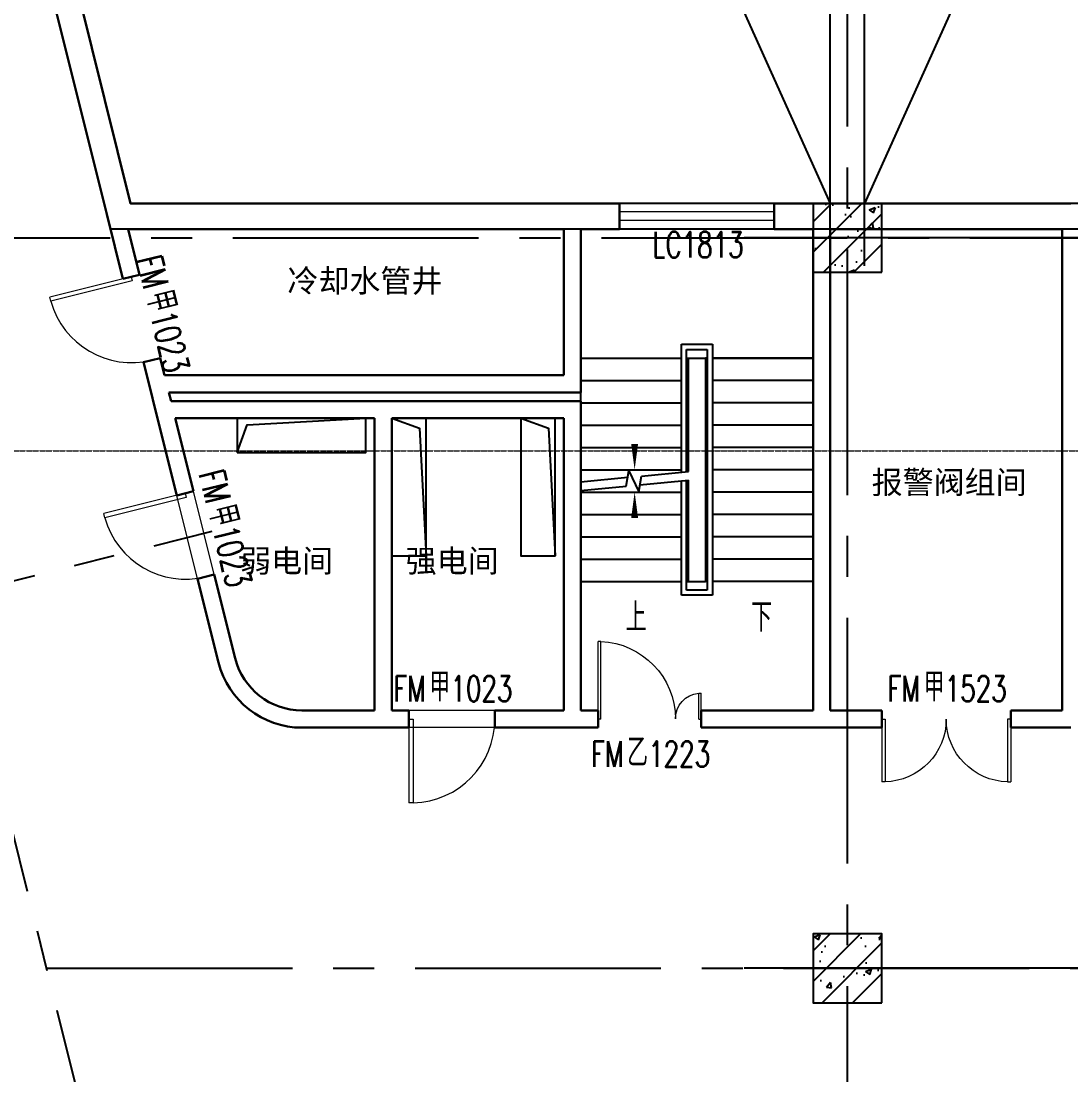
# Model space of a CAD drawing. Extents: x 138868 to 1251000, y -188972 to 132579.
# Drawn here: x 908690 to 920902, y 88438 to 100699 of the extents above; entities that cross this region are included whole.
import ezdxf
from ezdxf.enums import TextEntityAlignment as Align

# ---------------------------------------------------------------- set-up
doc = ezdxf.new("R2010")
doc.units = 0
doc.linetypes.add('CENTER2', pattern=[28.575000000000003, 19.05, -3.175, 3.175, -3.175])
doc.linetypes.add('DASHDOT', pattern=[1, 0.5, -0.25, 0, -0.25])
doc.layers.get('0').update_dxf_attribs({"color": 8})
doc.layers.get('Defpoints').update_dxf_attribs({"color": 8})
for name, color, linetype in [('#幕墙线-平面', 8, 'Continuous'), ('#标注', 8, 'Continuous'), ('#结构边线+内凹外凸边线', 8, 'Continuous'), ('#轴线', 8, 'CENTER2'), ('A-FLOR-UNDR', 8, 'Continuous'), ('A-Hole', 8, 'Continuous'), ('COLUMN', 8, 'Continuous'), ('dim', 8, 'Continuous'), ('DIM_SYMB', 8, 'Continuous'), ('STAIR', 8, 'Continuous'), ('WINDOW_TEXT', 8, 'Continuous'), ('建-填充', 8, 'Continuous'), ('数据中心轮廓线', 8, 'Continuous')]:
    doc.layers.add(name, color=color, linetype=linetype)
for name, color, linetype, lineweight in [('DOOR_FIRE', 8, 'Continuous', 13), ('DOOR_FIRE_TEXT', 8, 'Continuous', 9), ('DOTE', 8, 'DASHDOT', 5), ('PUB_TEXT', 8, 'Continuous', 5), ('WALL', 8, 'Continuous', 30), ('WINDOW', 8, 'Continuous', 13)]:
    doc.layers.add(name, color=color, linetype=linetype, lineweight=lineweight)
doc.styles.add('_TCH_DIM', font='SIMPLEX', dxfattribs={"bigfont": 'GBCBIG'})
doc.styles.add('_TCH_WINDOW', font='SIMPLEX', dxfattribs={"height": 3.5, "bigfont": 'GBCBIG'})
doc.styles.add('JHZX', font='jrs.shx', dxfattribs={"width": 0.6, "bigfont": 'jhz.shx'})
doc.styles.get("Standard").update_dxf_attribs({"font": 'arial.ttf'})
doc.dimstyles.new('JZBZ-300', dxfattribs={"dimscale": 300, "dimtxt": 3, "dimasz": 1.5, "dimexe": 1, "dimexo": 1, "dimgap": 0.5, "dimtad": 1, "dimdec": 0, "dimdsep": 46, "dimtxsty": 'JHZX', "dimblk1": 'ARCHTICK', "dimblk2": 'ARCHTICK', "dimsah": 1, "dimcen": 0, "dimclrd": 1, "dimclre": 1, "dimclrt": 2, "dimadec": 1, "dimazin": 2, "dimtfac": 1, "dimtdec": 0, "dimtix": 1, "dimtmove": 0, "dimatfit": 3, "dimfxl": 1, "dimtolj": 1, "dimlwd": -1, "dimlwe": -1, "dimarcsym": 1})

# ---------------------------------------------------------------- blocks, each defined once
blk = doc.blocks.new('_FZH')
at = {"layer": '建-填充', "ltscale": 300}
h = blk.add_hatch(dxfattribs=at)
h.set_pattern_fill('钢筋混凝土', color=256, scale=0.1249999999999999, angle=-90.00000000000001)
h.set_pattern_definition([(315, (-0.5000000000000284, 0.5), (0.2209708691207961, 0.2209708691207959), []), (320, (-0.5000000000000284, 0.5), (-0.07844016872824407, -0.8965752282509413), [0.09374999999999993, -1.031249999999999]), (265, (-0.5000000000000284, 0.5), (0.9402401671250143, 0.1734391670162496), [0.07499999999999994, -0.8249999999999994]), (10.45139999999998, (-0.5065366750000067, 0.4252853999999786), (0.8617994275761914, -0.7231367271425267), [0.07967523749999997, -0.8764276399999996]), (316.1842, (-0.2500000000000284, 0.5), (-0.2068987679112728, -1.334051310782055), [0.1406249999999999, -1.546874999999999]), (6.635599999999983, (-0.2672416337500465, 0.3888290687499705), (1.217647338625552, -1.168328381935879), [0.1195128599999999, -1.314641249999999]), (261.1841999999999, (-0.2500000000000284, 0.5), (1.217648251156655, -1.168327431417034), [0.1124999999999999, -1.237499999999999]), (291, (-0.3125000000000284, 0.375), (-0.5032736133316734, -0.7461338151480765), [0.09374999999999993, -1.031249999999999]), (236, (-0.3125000000000284, 0.375), (0.9064375563085658, -0.3041441649019772), [0.07499999999999994, -0.8249999999999994]), (341.4514, (-0.3544395075000182, 0.3128222087499921), (0.4031631208874401, -1.050278285726862), [0.07967523749999997, -0.8764276399999996]), (307.5, (-0.5000000000000284, 0.5), (0.4161173172891392, -0.01519981914661343), [0, -0.8149999999999995, 0, -0.8374999999999995, 0, -0.8281249999999994]), (277.5, (-0.5000000000000284, 0.5), (0.49301463985295, -0.3288369218026856), [0, -0.4774999999999997, 0, -0.7962499999999995, 0, -0.3156249999999998]), (237.5, (-0.5000000000000284, 0.7787500000000023), (-0.02819358966797485, -0.6672780452155109), [0, -0.3124999999999999, 0, -0.9749999999999995, 0, -1.293749999999999]), (227.5, (-0.5000000000000284, 0.9037500000000023), (0.1251312279153969, -0.7289827116779823), [0, -0.4062499999999997, 0, -0.6474999999999995, 0, -0.9187499999999994])])
h.paths.add_polyline_path([(-0.5000000000000284, 0.5), (-0.5000000000000284, -0.5), (0.4999999999999716, -0.5), (0.4999999999999716, 0.5)])
at = {"layer": '#结构边线+内凹外凸边线'}
blk.add_lwpolyline([(-0.5000000000000284, -0.5), (0.4999999999999716, -0.5), (0.4999999999999716, 0.5), (-0.5000000000000284, 0.5)], close=True, dxfattribs=at)
blk = doc.blocks.new('Hole-3F')
at = {"layer": 'A-Hole'}
for points in [[(-7100.00008404837, 112799.9996750414), (-5600.00008404837, 112799.9996750414), (-5600.00008404837, 113199.9996750414), (-7100.00008404837, 113199.9996750414)], [(-5300.000084050465, 113199.9996750412), (-5300.000084050465, 111599.9996750412), (-4900.000084050465, 111599.9996750412), (-4900.000084050465, 113199.9996750412)], [(-3800.000084049068, 113199.9996750416), (-3800.000084049068, 111599.9996750416), (-3400.000084049068, 111599.9996750416), (-3400.000084049068, 113199.9996750416)]]:
    blk.add_lwpolyline(points, close=True, dxfattribs=at)
for points in [[(-7100.00008404837, 112799.9996750414), (-6982.50008404837, 113122.9996750414), (-5600.00008404837, 113199.9996750414)], [(-5300.000084050465, 113199.9996750412), (-4977.000084050465, 113082.4996750412), (-4900.000084050465, 111599.9996750412)], [(-3800.000084049068, 113199.9996750416), (-3477.000084049068, 113082.4996750416), (-3400.000084049068, 111599.9996750416)]]:
    blk.add_lwpolyline(points, dxfattribs=at)
blk = doc.blocks.new('$DorLib2D$00000002')
for p, q in [((-0.5, -5.684341886080802e-17), (-0.5000000000000007, 0.4875)), ((-0.4750000000000007, 0.4875), (-0.5000000000000007, 0.4875)), ((-0.475, -2.842170943040401e-17), (-0.4750000000000007, 0.4875)), ((0.475, -2.842170943040401e-17), (0.4750000000000007, 0.4875)), ((0.4750000000000007, 0.4875), (0.5000000000000007, 0.4875)), ((0.5, -5.684341886080802e-17), (0.5000000000000007, 0.4875)), ((-0.5, -5.684341886080802e-17), (-0.475, -2.842170943040401e-17)), ((0.5, -5.684341886080802e-17), (0.475, -2.842170943040401e-17))]:
    blk.add_line(p, q)
for centre, start, end in [((-0.4875, -4.263256414560601e-17), 0, 88.53071641864632), ((0.4875, -4.263256414560601e-17), 91.4692835813537, 180)]:
    blk.add_arc(centre, 0.4875, start, end)
blk = doc.blocks.new('$DorLib2D$00000001')
for p, q in [((0.45, 0.9750000000000001), (0.5000000000000002, 0.9750000000000001)), ((0.45, 0), (0.45, 0.9750000000000001)), ((0.5, 0), (0.5, 0.9750000000000001)), ((0.5, 0), (0.45, 0))]:
    blk.add_line(p, q)
blk.add_arc((0.475, 0), 0.975, 91.4692835813538, 180)
blk = doc.blocks.new('$WINLIB2D$00000001')
for points in [[(-0.4999999999999964, 0.5000000000000142), (-0.4999999999999964, -0.4999999999999858)], [(-0.4999999999999964, 0.5000000000000142), (0.5000000000000036, 0.5000000000000142)], [(0.5000000000000036, -0.4999999999999858), (0.5000000000000036, 0.5000000000000142)], [(0.5000000000000036, 0.1666666666666714), (-0.4999999999999964, 0.1666666666666714)], [(0.5000000000000036, -0.1666666666666572), (-0.4999999999999964, -0.1666666666666572)], [(-0.4999999999999964, -0.4999999999999858), (0.5000000000000036, -0.4999999999999858)]]:
    blk.add_lwpolyline(points)
blk = doc.blocks.new('$DorLib2D$00000225')
for p, q in [((0.4750000000000032, -0.001447885298549778), (0.4750000000000032, 0.7521225008925327)), ((0.4750000000000032, 0.7521225008925327), (0.5000000000000036, 0.7521225008925363)), ((0.5000000000000036, -0.001447885298549778), (0.5000000000000036, 0.7521225008925363)), ((-0.4999999999999982, -3.552713678800501e-15), (-0.5, 0.252035990386009)), ((-0.4750000000000014, 0.252035990386009), (-0.5, 0.252035990386009)), ((-0.4749999999999996, -3.552713678800501e-15), (-0.4750000000000014, 0.252035990386009)), ((-0.4749999999999996, -3.552713678800501e-15), (-0.4999999999999947, -3.552713678800501e-15)), ((0.4750000000000032, -0.001447885298549778), (0.4999999999999929, -0.001447885298549778))]:
    blk.add_line(p, q)
for centre, radius, start, end in [((0.5046168020419071, -0.001920809357812914), 0.7546247204382253, 92.24926861260724, 179.7237749158362), ((-0.5007908120542499, 0.002572563917482285), 0.2507930763238999, 359.7898704778746, 84.09743784757413)]:
    blk.add_arc(centre, radius, start, end)
blk = doc.blocks.new('*U3167')
blk.add_line((20, 4.898587196589413e-16), (0, 0))
blk.add_circle((24, 0), 4)
at = {"style": 'JHZX', "width": 0.75}
blk.add_attdef('AXES', text='', height=4, dxfattribs=at).set_placement((23.99999999999997, 0), align=Align.MIDDLE_CENTER)
blk = doc.blocks.new('_ARCHTICK')
at = {"color": 0, "linetype": 'ByBlock', "const_width": 0.15}
blk.add_lwpolyline([(-0.5, -0.5), (0.5, 0.5)], dxfattribs=at)
blk = doc.blocks.new('*D3321')
at = {"layer": '#标注', "ltscale": 300, "transparency": 16777216}
for p, q in [((856190.8966844945, 99692.36909648811), (854993.744198457, 101943.8854600338)), ((1008530.367629015, 79636.49725693116), (1010269.463448736, 81501.44919732175))]:
    blk.add_line(p, q, dxfattribs=at)
blk.add_arc((918301.9844985469, -17121.59754685307), 134550.0001244242, 46.99999999366509, 117.9999999999995, dxfattribs=at)
at = {"layer": 'Defpoints', "color": 0, "ltscale": 300, "transparency": 16777216}
for p in [(962846.5674255192, 109840.9271025278), (856331.73815333, 99427.48481863044), (1008325.768120972, 79417.09114646802), (918301.9844985469, -17121.59754685307)]:
    blk.add_point(p, dxfattribs=at)
at = {"layer": '#标注', "ltscale": 300, "transparency": 16777216, "xscale": 450, "yscale": 450, "zscale": 450}
for p, rotation in [((855134.5856672928, 101679.0011821761), 207.9999999999995), ((1010064.863940693, 81282.04308685866), 316.9999999936651)]:
    blk.add_blockref('_ARCHTICK', p, dxfattribs=dict(at, rotation=rotation))
at = {"layer": '#标注', "ltscale": 300, "transparency": 16777216, "insert": (935942.5994007356, 116872.1755902018), "char_height": 900, "attachment_point": 5, "rotation": 352.4999999968323, "style": 'JHZX'}
blk.add_mtext('\\A1;71°', dxfattribs=at)
blk = doc.blocks.new('*D3322')
at = {"layer": '#标注', "ltscale": 300, "transparency": 16777216}
for p, q in [((983851.1665590641, 97798.35182484554), (984520.0357641303, 98971.00437009812)), ((1008530.367629015, 79636.49725693121), (1009451.065416566, 80623.82475547062))]:
    blk.add_line(p, q, dxfattribs=at)
blk.add_arc((918301.984498547, -17121.59754685324), 133350.0001244263, 46.9999999936651, 60.29999991711377, dxfattribs=at)
at = {"layer": 'Defpoints', "color": 0, "ltscale": 300, "transparency": 16777216}
for p in [(983702.5289581575, 97537.76237072912), (1001435.684510989, 87142.54036943044), (1008325.768120972, 79417.09114646813), (918301.984498547, -17121.59754685324)]:
    blk.add_point(p, dxfattribs=at)
at = {"layer": '#标注', "ltscale": 300, "transparency": 16777216, "xscale": 450, "yscale": 450, "zscale": 450}
for p, rotation in [((984371.3981632235, 98710.41491598164), 150.2999999171138), ((1009246.465908523, 80404.41864500754), 316.9999999936651)]:
    blk.add_blockref('_ARCHTICK', p, dxfattribs=dict(at, rotation=rotation))
at = {"layer": '#标注', "ltscale": 300, "transparency": 16777216, "insert": (997696.3274677793, 90763.25235255435), "char_height": 900, "attachment_point": 5, "rotation": 323.6499999553894, "style": 'JHZX'}
blk.add_mtext('\\A1;13.3°', dxfattribs=at)
blk = doc.blocks.new('*D3323')
at = {"layer": '#标注', "ltscale": 300, "transparency": 16777216}
for p, q in [((950308.2513160052, 111248.5271582598), (950634.8458755462, 112558.4263906632)), ((983851.1665590642, 97798.35182484554), (984520.0357641302, 98971.00437009783))]:
    blk.add_line(p, q, dxfattribs=at)
blk.add_arc((918301.984498547, -17121.59754685313), 133350.0001244259, 60.29999991711373, 75.99999999999903, dxfattribs=at)
at = {"layer": 'Defpoints', "color": 0, "ltscale": 300, "transparency": 16777216}
for p in [(950235.6747473254, 110957.4384403771), (973530.7245299395, 104253.8893017246), (983702.5289581575, 97537.76237072906), (918301.984498547, -17121.59754685313)]:
    blk.add_point(p, dxfattribs=at)
at = {"layer": '#标注', "ltscale": 300, "transparency": 16777216, "xscale": 450, "yscale": 450, "zscale": 450}
for p, rotation in [((950562.2693068662, 112267.3376727804), 165.999999999999), ((984371.3981632236, 98710.41491598135), 330.2999999171137)]:
    blk.add_blockref('_ARCHTICK', p, dxfattribs=dict(at, rotation=rotation))
at = {"layer": '#标注', "ltscale": 300, "transparency": 16777216, "insert": (968155.2211414808, 107205.6212330961), "char_height": 900, "attachment_point": 5, "rotation": 338.14999995855635, "style": 'JHZX'}
blk.add_mtext('\\A1;15.7°', dxfattribs=at)
blk = doc.blocks.new('*D3324')
at = {"layer": '#标注', "ltscale": 300, "transparency": 16777216}
for p, q in [((918301.9844985479, 115178.402575583), (918301.9844985479, 116528.4025775726)), ((950308.251316005, 111248.5271582598), (950634.845875546, 112558.426390663))]:
    blk.add_line(p, q, dxfattribs=at)
blk.add_arc((918301.9844985468, -17121.59754685307), 133350.0001244257, 75.999999999999, 89.99999999999955, dxfattribs=at)
at = {"layer": 'Defpoints', "color": 0, "ltscale": 300, "transparency": 16777216}
for p in [(918301.9844985479, 114878.402575583), (939928.4105648552, 114463.0528831376), (950235.6747473251, 110957.4384403771), (918301.9844985468, -17121.59754685307)]:
    blk.add_point(p, dxfattribs=at)
at = {"layer": '#标注', "ltscale": 300, "transparency": 16777216, "xscale": 450, "yscale": 450, "zscale": 450}
for p, rotation in [((918301.9844985479, 116228.4025775727), 179.9999999999995), ((950562.2693068661, 112267.3376727802), 345.999999999999)]:
    blk.add_blockref('_ARCHTICK', p, dxfattribs=dict(at, rotation=rotation))
at = {"layer": '#标注', "ltscale": 300, "transparency": 16777216, "insert": (934626.3830628317, 115829.9595890001), "char_height": 900, "attachment_point": 5, "rotation": 352.9999999999993, "style": 'JHZX'}
blk.add_mtext('\\A1;14°', dxfattribs=at)
blk = doc.blocks.new('*D3314')
at = {"layer": '#标注', "ltscale": 300, "transparency": 16777216}
for p, q in [((918301.9844985477, 115178.4025755829), (918301.9844985477, 116528.4025775725)), ((886295.7176810894, 111248.52715826), (885969.1231215484, 112558.4263906631))]:
    blk.add_line(p, q, dxfattribs=at)
blk.add_arc((918301.9844985468, -17121.59754685317), 133350.0001244257, 89.9999999999996, 104.0000000000007, dxfattribs=at)
at = {"layer": 'Defpoints', "color": 0, "ltscale": 300, "transparency": 16777216}
for p in [(907452.805221465, 115786.3323978949), (918301.9844985477, 114878.4025755829), (886368.2942497693, 110957.4384403772), (918301.9844985468, -17121.59754685317)]:
    blk.add_point(p, dxfattribs=at)
at = {"layer": '#标注', "ltscale": 300, "transparency": 16777216, "xscale": 450, "yscale": 450, "zscale": 450}
for p, rotation in [((918301.9844985477, 116228.4025775725), 359.9999999999996), ((886041.6996902283, 112267.3376727803), 194.0000000000007)]:
    blk.add_blockref('_ARCHTICK', p, dxfattribs=dict(at, rotation=rotation))
at = {"layer": '#标注', "ltscale": 300, "transparency": 16777216, "insert": (901977.5859342634, 115829.9595890001), "char_height": 900, "attachment_point": 5, "rotation": 7.000000000000215, "style": 'JHZX'}
blk.add_mtext('\\A1;14°', dxfattribs=at)
blk = doc.blocks.new('*D3315')
at = {"layer": '#标注', "ltscale": 300, "transparency": 16777216}
for p, q in [((886295.7176810895, 111248.52715826), (885969.1231215484, 112558.4263906635)), ((856190.8966844945, 99692.36909648805), (855557.1100737993, 100884.3483486047))]:
    blk.add_line(p, q, dxfattribs=at)
blk.add_arc((918301.9844985472, -17121.59754685307), 133350.000124426, 104.0000000000008, 117.9999999999996, dxfattribs=at)
at = {"layer": 'Defpoints', "color": 0, "ltscale": 300, "transparency": 16777216}
for p in [(886368.2942497693, 110957.4384403773), (875621.7338599301, 109213.7448503133), (856331.7381533302, 99427.48481863039), (918301.9844985472, -17121.59754685307)]:
    blk.add_point(p, dxfattribs=at)
at = {"layer": '#标注', "ltscale": 300, "transparency": 16777216, "xscale": 450, "yscale": 450, "zscale": 450}
for p, rotation in [((886041.6996902283, 112267.3376727807), 14.00000000000074), ((855697.951542635, 100619.464070747), 207.9999999999996)]:
    blk.add_blockref('_ARCHTICK', p, dxfattribs=dict(at, rotation=rotation))
at = {"layer": '#标注', "ltscale": 300, "transparency": 16777216, "insert": (870298.5976123635, 107931.5006986087), "char_height": 900, "attachment_point": 5, "rotation": 21.00000000000008, "style": 'JHZX'}
blk.add_mtext('\\A1;14°', dxfattribs=at)

msp = doc.modelspace()

# ---------------------------------------------------------------- linework, layer by layer
at = {"layer": '#幕墙线-平面', "ltscale": 500}
msp.add_lwpolyline([(998285.7021367988, 80237.03399766423, 0.2860734634963688), (866144.3737756913, 97576.69969902467, 0.4324632496480859), (862392.3873621444, 86538.52766009257), (877125.2731387713, 58829.99946906487, 0.3897332674103929), (887336.5475836261, 55231.04394336417, -0.2739152575343032), (966866.7564053421, 44807.51845885115, 0.3893999561442285), (977654.2845651237, 45646.6890394357), (999058.200471947, 68599.57872991194, 0.4327152502695922)], format="xyb", close=True, dxfattribs=at)
msp.add_lwpolyline([(866144.3739002969, 97576.69966680114, 0.4324632496197469), (862392.3874869961, 86538.52762810932), (877125.2732638898, 58829.99943657988, 0.3897332673906265), (887336.5477104676, 55231.04391210387, -0.2124371498010051), (951317.533810321, 54318.83629549388, 0.3893999562089555), (961622.6773407378, 57617.16739056236), (977172.2098301607, 84878.39989842544, 0.4327152502067482), (973743.2372546513, 96026.01245414908, 0.2242489846275923), (866144.3739002966, 97576.69966680091)], format="xyb", dxfattribs=at)
at = {"layer": '#幕墙线-平面'}
msp.add_lwpolyline([(998095.2647136045, 80005.22893333831, 0.2860734634963688), (866268.5585628813, 97303.60971636232, 0.432463249648085), (862657.2716399438, 86679.36912903795), (877390.1574166291, 58970.84093790059, 0.3897332674103919), (887218.5090697727, 55506.8462443829, -0.2739152575343032), (967051.8826010546, 45043.58686347376, 0.3893999561442295), (977434.8784545485, 45851.28854735848), (998838.7943614612, 68804.17823793064, 0.4327152502695888), (998095.264720533, 80005.2289276463)], format="xyb", dxfattribs=at)
at = {"layer": '#幕墙线-平面', "ltscale": 300}
msp.add_lwpolyline([(866268.5586875654, 97303.60968417418, 0.432463249619747), (862657.2717648009, 86679.36909704446), (877390.1575417477, 58970.84090541583, 0.3897332673906247), (887218.5091965785, 55506.84621310746, -0.2124371498010051), (951443.3872383656, 54591.16131206322, 0.3893999562089572), (961362.0878863917, 57765.80499106646), (976911.6203758148, 85027.03749892954, 0.4327152502067479), (973611.2342718868, 95756.61458381359, 0.2242489846275924)], format="xyb", close=True, dxfattribs=at)
at = {"layer": '#轴线', "ltscale": 150}
for p, q in [((918301.9845453799, 52322.3028046742), (918301.9845453801, 114878.4027281875)), ((916023.3511998123, 61461.40198159689), (904120.7939324859, 109199.9517297031)), ((906868.7748305814, 98178.40233790182), (929735.1942601784, 98178.40233790182)), ((860328.9768452672, 82152.32192952588), (910911.2706890982, 94763.9042328361)), ((908988.0628547487, 89678.40233790182), (928237.7568218689, 89678.40233790182))]:
    msp.add_line(p, q, dxfattribs=at)
msp.add_arc((918301.9845202272, -17121.59760284243), 124899.9999998406, 45.62366798156813, 118.9562780656252, dxfattribs=at)
at = {"layer": 'A-FLOR-UNDR'}
for p, q in [((918101.9818228083, 97850.19971365371), (918101.981822809, 107979.7624913601)), ((918501.9818228083, 97850.19971365371), (918501.981822809, 107979.7624913601))]:
    msp.add_line(p, q, dxfattribs=at)
at = {"layer": 'A-Hole'}
for points in [[(907658.2911182081, 107825.8784317323), (914739.6567264891, 106045.4337886267), (918101.9845705568, 98578.4025155388)], [(928945.6782336065, 107825.8784317323), (921864.3126253255, 106045.4337886267), (918501.9847812578, 98578.4025155388)]]:
    msp.add_lwpolyline(points, dxfattribs=at)
at = {"layer": 'dim', "ltscale": 300}
for points in [[(909963.945715663, 98578.4023309304), (907511.2838960048, 108415.4915936626, 0.08546788528828636), (866144.3739002969, 97576.19505117892, 0.4324632496197455), (862392.3874869961, 86538.02301248722), (877125.2732638898, 58829.49482095783, 0.3897332673906265), (887336.5477104676, 55230.53929648176, -0.2124371498010051), (951317.533810321, 54318.33167987183, 0.3893999562089553), (961622.6773407378, 57616.66277494014), (977172.2098301607, 84877.8952828034, 0.4327152502067507), (973743.2372546513, 96025.50783852703, 0.09273048928582212), (929092.6849368347, 108415.4916114839), (926640.0230481792, 98578.40207202872)], [(909729.5600268035, 98278.40233456931), (907282.1497937301, 108094.4286339566, 0.08495546336409823), (866268.5586874872, 97303.10506851663, 0.4324632496197475), (862657.2717648002, 86678.86448142375), (877390.1575417477, 58970.3362897936, 0.3897332673906237), (887218.5091965788, 55506.3415974853, -0.212437149801005), (951443.3872383656, 54590.65669644106, 0.3893999562089543), (961362.0878863917, 57765.30037544435), (976911.6203758148, 85026.53288330755, 0.4327152502067534), (973611.234271887, 95756.10996819154, 0.09221741090204245), (929321.8190390503, 108094.4286515407), (926874.4087352243, 98278.40206838981)]]:
    msp.add_lwpolyline(points, format="xyb", close=True, dxfattribs=at)
at = {"layer": 'DIM_SYMB', "elevation": -1682.692307692308}
for points in [[(917276.9845205043, 94048.40212819114, 0, 0, 0), (917276.9845205047, 97528.40212819114, 0, 0, 0), (915826.9845205047, 97528.40212819126, 0, 0, 0), (915826.9845205043, 95478.40212819132, 0, 80.00000000000001, 0), (915826.9845205043, 95778.40212819132, 0, 0, 0)], [(915826.9845205043, 94048.40212819132, 0, 0, 0), (915826.9845205043, 95218.40212819132, 0, 80.00000000000001, 0), (915826.9845205043, 94918.40212819132, 0, 0, 0)]]:
    msp.add_lwpolyline(points, format="xyseb", dxfattribs=at)
at = {"layer": 'DOOR_FIRE'}
for p, q in [((910743.7889952045, 94210.5384758017), (910501.8670996046, 95180.8342020777)), ((910937.8481404595, 94258.92285492166), (910695.9262448596, 95229.21858119767)), ((914201.9845199112, 92678.39920394769), (913201.9845199112, 92678.39920394751)), ((914201.9845199112, 92478.39920394769), (913201.9845199112, 92478.39920394751))]:
    msp.add_line(p, q, dxfattribs=at)
at = {"layer": 'DOTE'}
msp.add_line((907966.2095207847, 95700.19971366489), (928637.7541248323, 95700.19971366489), dxfattribs=at)
msp.add_arc((918301.9845455997, -17121.59765952924), 124899.9999994387, 46.00000001977925, 121.0000000005282, dxfattribs=at)
at = {"layer": 'STAIR'}
for p, q in [((917901.9845205047, 98278.40212819108), (915201.9845205047, 98278.40212819132)), ((915201.9845205047, 98278.40212819132), (915201.9845205045, 96778.40212819132)), ((917901.9845205045, 96778.40212819108), (917901.9845205047, 98278.40212819108)), ((916371.9845205019, 95450.07317804033), (916371.9845205061, 96938.40212818113)), ((916371.9845205061, 96938.40212818113), (916731.9845205061, 96938.40212818113)), ((916431.9845205103, 95455.7372609934), (916431.9845205061, 96878.40212818113)), ((916431.9845205061, 96878.40212818113), (916671.9845205061, 96878.40212818113)), ((916671.9845205061, 96878.40212818113), (916671.9845205059, 94078.40212818113)), ((916731.9845205061, 96938.40212818113), (916731.9845205059, 94018.40212818113)), ((915201.9845205031, 95339.62356049928), (915201.9845205043, 96778.40212819132)), ((915201.9845205043, 96778.40212819132), (916371.9845205019, 96778.40212818113)), ((915201.9845205045, 96778.40212819132), (916371.9845205019, 96778.40212819242)), ((916431.9845205101, 96778.40212818113), (916451.9845205043, 96778.40212819132)), ((916431.9845205101, 96778.40212819242), (916671.9845205103, 96778.40212819714)), ((916451.9845205031, 95457.62528864347), (916451.9845205043, 96778.40212819132)), ((916651.9845205045, 96778.4021281912), (916651.9845205043, 94178.4021281912)), ((916671.9845205101, 96778.4021281933), (916651.9845205045, 96778.4021281912)), ((917901.9845205045, 96778.40212819108), (916731.9845205019, 96778.4021281933)), ((916731.9845205019, 96778.40212819714), (917901.9845205045, 96778.40212819108)), ((917901.9845205045, 96778.40212819108), (917901.9845205043, 94178.40212819108)), ((915201.9845205043, 96518.40212819132), (916371.9845205019, 96518.40212818113)), ((916431.9845205101, 96518.40212818113), (916451.9845205043, 96518.40212819132)), ((916671.9845205101, 96518.4021281933), (916651.9845205045, 96518.4021281912)), ((917901.9845205045, 96518.40212819108), (916731.9845205019, 96518.4021281933)), ((915201.9845205043, 96258.40212819132), (916371.9845205019, 96258.40212818113)), ((916431.9845205101, 96258.40212818113), (916451.9845205043, 96258.40212819132)), ((916671.9845205101, 96258.4021281933), (916651.9845205045, 96258.4021281912)), ((917901.9845205045, 96258.40212819108), (916731.9845205019, 96258.4021281933)), ((915201.9845205043, 95998.40212819132), (916371.9845205019, 95998.40212818113)), ((916431.9845205101, 95998.40212818113), (916451.9845205043, 95998.40212819132)), ((916671.9845205101, 95998.4021281933), (916651.9845205045, 95998.4021281912)), ((917901.9845205045, 95998.40212819108), (916731.9845205019, 95998.4021281933)), ((915201.9845205043, 95738.40212819132), (916371.9845205019, 95738.40212818113)), ((916431.9845205101, 95738.40212818113), (916451.9845205043, 95738.40212819132)), ((916671.9845205101, 95738.4021281933), (916651.9845205045, 95738.4021281912)), ((917901.9845205045, 95738.40212819108), (916731.9845205019, 95738.4021281933)), ((915201.9845205043, 95478.40212819132), (916371.9845205019, 95478.40212818113)), ((915728.9057164215, 95288.92105713271), (915758.6845562588, 95464.8500345017)), ((915758.6845562588, 95464.8500345017), (915874.0258880998, 95221.86316290894)), ((915874.0258880998, 95221.86316290894), (915905.1953336496, 95406.0076334317)), ((915905.1953336496, 95406.0076334317), (916451.9845205031, 95457.62528862758)), ((916431.9845205101, 95478.40212818113), (916451.9845205043, 95478.40212819132)), ((916671.9845205101, 95478.40212816885), (916651.9845205043, 95478.4021281912)), ((917901.9845205043, 95478.40212819108), (916731.9845205019, 95478.40212816885)), ((915201.9845205031, 95339.62356048345), (915746.1836808329, 95390.99671356974)), ((915201.9845205031, 95239.17896773445), (915728.9057164215, 95288.92105713271)), ((915887.9173692383, 95303.9319769963), (916451.9845205031, 95357.18069589173)), ((916371.9845205059, 94018.40212818113), (916371.9845205019, 95349.62858530943)), ((916431.9845205059, 94078.40212818113), (916431.9845205103, 95355.29266825953)), ((916451.9845205043, 94178.40212819132), (916451.9845205031, 95357.18069590867)), ((915201.9845205043, 94178.40212819132), (915201.9845205031, 95239.17896776751)), ((915201.9845205043, 95218.40212819132), (916371.9845205017, 95218.40212818113)), ((916431.9845205101, 95218.40212818113), (916451.9845205043, 95218.40212819132)), ((916671.9845205101, 95218.4021281933), (916651.9845205043, 95218.4021281912)), ((917901.9845205043, 95218.40212819108), (916731.9845205017, 95218.4021281933)), ((915201.9845205043, 94958.40212819132), (916371.9845205017, 94958.40212818113)), ((916431.9845205101, 94958.40212818113), (916451.9845205043, 94958.40212819132)), ((916671.9845205101, 94958.4021281933), (916651.9845205043, 94958.4021281912)), ((917901.9845205043, 94958.40212819108), (916731.9845205017, 94958.4021281933)), ((915201.9845205043, 94698.40212819132), (916371.9845205017, 94698.40212818113)), ((916431.9845205101, 94698.40212818113), (916451.9845205043, 94698.40212819132)), ((916671.9845205101, 94698.4021281933), (916651.9845205043, 94698.4021281912)), ((917901.9845205043, 94698.40212819108), (916731.9845205017, 94698.4021281933)), ((915201.9845205043, 94438.40212819132), (916371.9845205017, 94438.40212818113)), ((916431.9845205101, 94438.40212818113), (916451.9845205043, 94438.40212819132)), ((916671.9845205101, 94438.4021281933), (916651.9845205043, 94438.4021281912)), ((917901.9845205043, 94438.40212819108), (916731.9845205017, 94438.4021281933)), ((915201.9845205043, 94178.40212819132), (916371.9845205017, 94178.40212818113)), ((916431.9845205101, 94178.40212818113), (916451.9845205043, 94178.40212819132)), ((916451.9845205043, 94178.40212819132), (916651.9845205043, 94178.4021281912)), ((916671.9845205101, 94178.4021281933), (916651.9845205043, 94178.4021281912)), ((917901.9845205043, 94178.40212819108), (916731.9845205017, 94178.4021281933)), ((916671.9845205059, 94078.40212818113), (916431.9845205059, 94078.40212818113)), ((916731.9845205059, 94018.40212818113), (916371.9845205059, 94018.40212818113))]:
    msp.add_line(p, q, dxfattribs=at)
at = {"layer": 'WALL'}
for p, q in [((909963.9457414921, 98578.40212819271), (907658.2916411057, 107825.8756333551)), ((909685.7262432801, 98454.20993863011), (907429.1097981152, 107505.0041512021)), ((915101.9817972824, 98578.40212818864), (909963.9457414921, 98578.40212819271)), ((915651.9817972749, 98578.40212818544), (915101.9817972824, 98578.40212818864)), ((915651.9817972749, 98278.4021281884), (915651.9817972749, 98578.40212818544)), ((918001.981797277, 98578.40212818905), (917451.9817972749, 98578.40212818573)), ((917451.9817972749, 98578.40212818573), (917451.9817972749, 98278.4021281887)), ((920901.9844144958, 98578.40212818951), (918001.981797277, 98578.40212818905)), ((909685.7235937505, 98454.20701438672), (909873.6905159208, 97700.31286676694)), ((910067.7496611837, 97748.6972458887), (909935.6794007816, 98278.4021281887)), ((915001.9817972826, 98278.40212818945), (909935.6794007816, 98278.4021281887)), ((915001.9817972826, 98278.40212818945), (915001.9817972828, 96578.39920394582)), ((915201.9817972824, 98278.40212819533), (915201.9817972828, 96378.39920394961)), ((915201.9817972824, 98278.40212819533), (915651.9817972749, 98278.4021281884)), ((917451.9817972749, 98278.4021281887), (917901.9817972768, 98278.40212819574)), ((917901.9817972768, 98278.40212819574), (917901.9817972782, 92678.39920394757)), ((918101.9817972768, 98278.40212819213), (918101.9817972779, 92678.39920395298)), ((920801.98441451, 98278.40212819248), (918101.9817972768, 98278.40212819213)), ((920801.98441451, 98278.40212819248), (920801.9844144958, 97528.40242598625)), ((909873.6905159208, 97700.31286676694), (910067.7496611837, 97748.6972458887)), ((920801.9844144958, 97528.40242598625), (920801.984414496, 96478.40212819068)), ((910309.6715567829, 96778.40151961287), (910115.6124115204, 96730.01714049123)), ((910359.5377347104, 96578.39920394518), (910309.6715567829, 96778.40151961287)), ((910115.6124115204, 96730.01714049123), (910184.3795994367, 96454.20701438765)), ((915001.9817972828, 96578.39920394582), (910359.5377347104, 96578.39920394518)), ((910259.1780002916, 96154.20701437956), (910184.3795994367, 96454.2070143877)), ((915201.9817972828, 96378.39920394961), (910409.4033352919, 96378.39920394885)), ((910434.3361355762, 96278.39920394751), (910409.4033352919, 96378.39920394885)), ((920801.9844730168, 96478.40242598747), (920801.984473011, 92678.39920395345)), ((912901.981797277, 96278.39920394751), (910434.3361355762, 96278.39920394751)), ((915201.9817972756, 96278.39920393802), (912901.981797277, 96278.39920394751)), ((915201.9817972756, 96278.39920393802), (915201.9817972763, 92678.39920394716)), ((910259.1780002916, 96154.2070143795), (910501.8670996011, 95180.8342020911)), ((910695.926244857, 95229.21858121111), (910484.2017361289, 96078.39920394472)), ((912801.9817972742, 96078.39920394513), (910484.2017361289, 96078.39920394472)), ((912801.9817972742, 96078.39920394513), (912801.9817972751, 92678.3992039315)), ((915001.9817972758, 96078.39920395165), (913001.9817972744, 96078.3992039513)), ((913001.9817972744, 96078.3992039513), (913001.9817972751, 92678.39920394053)), ((915001.9817972758, 96078.39920395165), (915001.9817972768, 92678.39920394093)), ((910501.8670996011, 95180.8342020911), (910695.926244857, 95229.21858121111)), ((910937.848140459, 94258.92285493598), (910743.7889952008, 94210.53847581532)), ((910743.7889952008, 94210.53847581532), (910986.6497207328, 93236.4773083473)), ((911180.7088659876, 93284.86168746743), (910937.848140459, 94258.92285493598)), ((912801.9817972751, 92678.3992039315), (911956.9454470081, 92678.39920394745)), ((913201.9845198751, 92678.39920393913), (913001.9817972751, 92678.39920394053)), ((913201.9845198751, 92478.39920395432), (913201.9845198751, 92678.39920393913)), ((915001.9817972768, 92678.39920394093), (914201.9845199133, 92678.39920393936)), ((914201.9845199133, 92678.39920393936), (914201.9845199133, 92478.3992039545)), ((915401.9845205236, 92678.39920395048), (915201.9817972763, 92678.39920394716)), ((915401.9845205236, 92478.39920394716), (915401.9845205236, 92678.39920395048)), ((917901.9817972782, 92678.39920394757), (916601.9845205236, 92678.39920395066)), ((916601.9845205236, 92678.39920395066), (916601.9845205238, 92478.39920394734)), ((918701.9817972875, 92678.39920395642), (918101.9817972779, 92678.39920395298)), ((918701.9817972875, 92478.3992039531), (918701.9817972875, 92678.39920395642)), ((920801.984473011, 92678.39920395345), (920201.9817972875, 92678.39920395671)), ((920201.9817972875, 92678.39920395671), (920201.9817972875, 92478.39920395333)), ((912901.9817972777, 92478.39920394745), (911956.9454470086, 92478.39920394745)), ((912901.9817972777, 92478.39920394745), (913201.9845198751, 92478.39920395432)), ((914201.9845199133, 92478.3992039545), (915101.9817972756, 92478.3992039478)), ((915101.9817972756, 92478.3992039478), (915401.9845205236, 92478.39920394716)), ((916601.9845205238, 92478.39920394734), (918001.9817972754, 92478.39920394827)), ((918001.9817972754, 92478.39920394827), (918701.9817972875, 92478.3992039531)), ((920201.9817972875, 92478.39920395333), (920901.9817972756, 92478.39920394873))]:
    msp.add_line(p, q, dxfattribs=at)
for centre, radius in [((911956.9454470084, 93478.39920394699), 999.9999999995222), ((911956.9454470081, 93478.39920394716), 799.9999999997174)]:
    msp.add_arc(centre, radius, 193.9999999988897, 270, dxfattribs=at)
at = {"layer": '数据中心轮廓线'}
msp.add_lwpolyline([(965305.915565616, 99782.76689794258, 0.07427249536410932), (929092.6849368347, 108415.4916114841), (926640.0230481795, 98578.40207202872), (909963.945715663, 98578.4023309304), (907511.2838960048, 108415.4915936626, 0.07427249553223203), (871298.0535004537, 99782.76695935108)], format="xyb", dxfattribs=at)

# ---------------------------------------------------------------- block references
at = {"layer": '#标注', "xscale": 300, "yscale": 300}
for p, values in [((917101.9845453801, 98178.4023379233), {'AXES': 'RD'}), ((917101.9845453801, 89678.40233792335), {'AXES': 'RC'})]:
    msp.add_blockref('*U3167', p, dxfattribs=at).add_auto_attribs(values)
at = {"layer": 'A-Hole'}
msp.add_blockref('Hole-3F', (918301.984440014, -17121.59782154748), dxfattribs=at)
at = {"layer": 'COLUMN', "xscale": 800.0000000000005, "yscale": 800.0000000000005, "zscale": 800.0000000000005, "rotation": 90}
for p in [(918301.984519846, 98178.40233790182), (918301.9845198451, 89678.40233790182)]:
    msp.add_blockref('_FZH', p, dxfattribs=at)
at = {"layer": 'DOOR_FIRE', "zscale": 200}
for name, p, xscale, yscale, rotation in [('$DorLib2D$00000001', (910091.6810363587, 97239.35719319072), 1000, 1000, 104.0000000000005), ('$DorLib2D$00000001', (910719.857620032, 94719.87852849968), 1000, 1000, 104.0000000000016), ('$DorLib2D$00000225', (916001.9845205324, 92578.39920394798), -1200, 1200, 9.152980773316393e-12), ('$DorLib2D$00000001', (913701.9845199112, 92578.39920394757), 1000, 1000, 180.0000000000091), ('$DorLib2D$00000002', (919451.9817972754, 92578.3992039485), -1500, 1500, 180)]:
    msp.add_blockref(name, p, dxfattribs=dict(at, xscale=xscale, yscale=yscale, rotation=rotation))
at = {"layer": 'WINDOW'}
ref = msp.add_blockref('$WINLIB2D$00000001', (916551.9817972735, 98428.40212818887), dxfattribs=dict(at, xscale=1800, yscale=300, zscale=-1800))
ref.add_attrib('A', 'LC1813', (916031.9817972737, 97949.75412415713), dxfattribs={"layer": 'WINDOW_TEXT', "height": 297.5, "style": '_TCH_WINDOW', "width": 0.7058823529411765})

# ---------------------------------------------------------------- texts
at = {"layer": 'DOOR_FIRE_TEXT', "style": '_TCH_WINDOW', "width": 0.7058823529411765}
for s, rotation, p in [('FM', 284.0000000000006, (910028.2618371819, 97927.32255206717)), ('1023', 284.0000000000006, (910189.3200523588, 97281.35333344637)), ('FM', 284.0000000000016, (910753.4679935186, 95432.03607694473)), ('1023', 284.0000000000016, (910914.5262086955, 94786.06685832393))]:
    msp.add_text(s, height=297.5, rotation=rotation, dxfattribs=at).set_placement(p)
at = {"layer": 'DOOR_FIRE_TEXT', "style": '_TCH_WINDOW'}
for rotation, p in [(284.0000000000006, (910129.8690333338, 97519.79834703123)), (284.0000000000016, (910855.0751896705, 95024.51187190879))]:
    msp.add_text('甲', height=337.5886524822695, rotation=rotation, dxfattribs=at).set_placement(p)
at = {"layer": 'DOOR_FIRE_TEXT', "style": '_TCH_WINDOW', "width": 0.7058823529411765}
for s, p in [('FM', (913019.1121794865, 92783.2974472398)), ('1023', (913684.8568603375, 92783.29744723992)), ('FM', (918769.1094568498, 92783.2943088435)), ('1523', (919434.8541377007, 92783.29430884361)), ('FM', (915319.1121801077, 92023.5070232944)), ('1223', (915984.8568609587, 92023.50702329451))]:
    msp.add_text(s, height=297.5, dxfattribs=at).set_placement(p)
at = {"layer": 'DOOR_FIRE_TEXT', "style": '_TCH_WINDOW'}
for s, p in [('甲', (913439.1121794865, 92783.29744723986)), ('甲', (919189.1094568498, 92783.29430884356)), ('乙', (915739.1121801077, 92023.50702329446))]:
    msp.add_text(s, height=337.5886524822695, dxfattribs=at).set_placement(p)
at = {"layer": 'PUB_TEXT'}
for s, p in [('冷却水管井', (911787.355130149, 97545.8204808624)), ('报警阀组间', (918584.4628729355, 95200.8389784114)), ('弱电间', (911237.4890055973, 94286.6959542422)), ('强电间', (913163.9821084058, 94286.6959542422))]:
    msp.add_text(s, height=264.3459915611814, dxfattribs=at).set_placement(p)
at = {"layer": 'PUB_TEXT', "style": '_TCH_DIM'}
for s, p in [('上', (915722.7292013553, 93593.40212819132)), ('下', (917182.0377119936, 93593.40212819114))]:
    msp.add_text(s, height=337.5886524822695, dxfattribs=at).set_placement(p)

# ---------------------------------------------------------------- dimensions: what is measured, and where the dimension line sits
at = {"layer": '#标注', "ltscale": 300}
for base, center, p1, p2, picture, middle in [((962846.5674255192, 109840.9271025278), (918301.9844985469, -17121.59754685307), (1008325.768120972, 79417.09114646801), (856331.73815333, 99427.48481863044), '*D3321', (935942.5994007356, 116872.1755902018)), ((907452.805221465, 115786.3323978949), (918301.9844985469, -17121.59754685318), (918301.9844985479, 114878.402575583), (886368.2942497693, 110957.4384403772), '*D3314', (901977.5859342633, 115829.9595890001)), ((939928.4105648552, 114463.0528831376), (918301.9844985469, -17121.59754685307), (950235.6747473252, 110957.4384403771), (918301.9844985479, 114878.402575583), '*D3324', (934626.3830628317, 115829.9595890001)), ((875621.7338599301, 109213.7448503133), (918301.9844985469, -17121.59754685307), (886368.2942497693, 110957.4384403772), (856331.73815333, 99427.48481863039), '*D3315', (870298.5976123636, 107931.5006986088)), ((973530.7245299395, 104253.8893017246), (918301.9844985469, -17121.59754685307), (983702.5289581574, 97537.76237072906), (950235.6747473252, 110957.4384403771), '*D3323', (968155.2211414808, 107205.6212330961)), ((1001435.684510989, 87142.54036943044), (918301.9844985469, -17121.59754685318), (1008325.768120972, 79417.09114646801), (983702.5289581574, 97537.76237072906), '*D3322', (997696.3274677792, 90763.25235255435))]:
    dim = msp.add_angular_dim_3p(base=base, center=center, p1=p1, p2=p2, dimstyle='JZBZ-300', override={"dimclrd": 256, "dimclre": 256, "dimclrt": 256}, dxfattribs=at)
    dim.commit()
    dim.dimension.update_dxf_attribs({"geometry": picture, "text_midpoint": middle})

doc.saveas('drawing.dxf')
